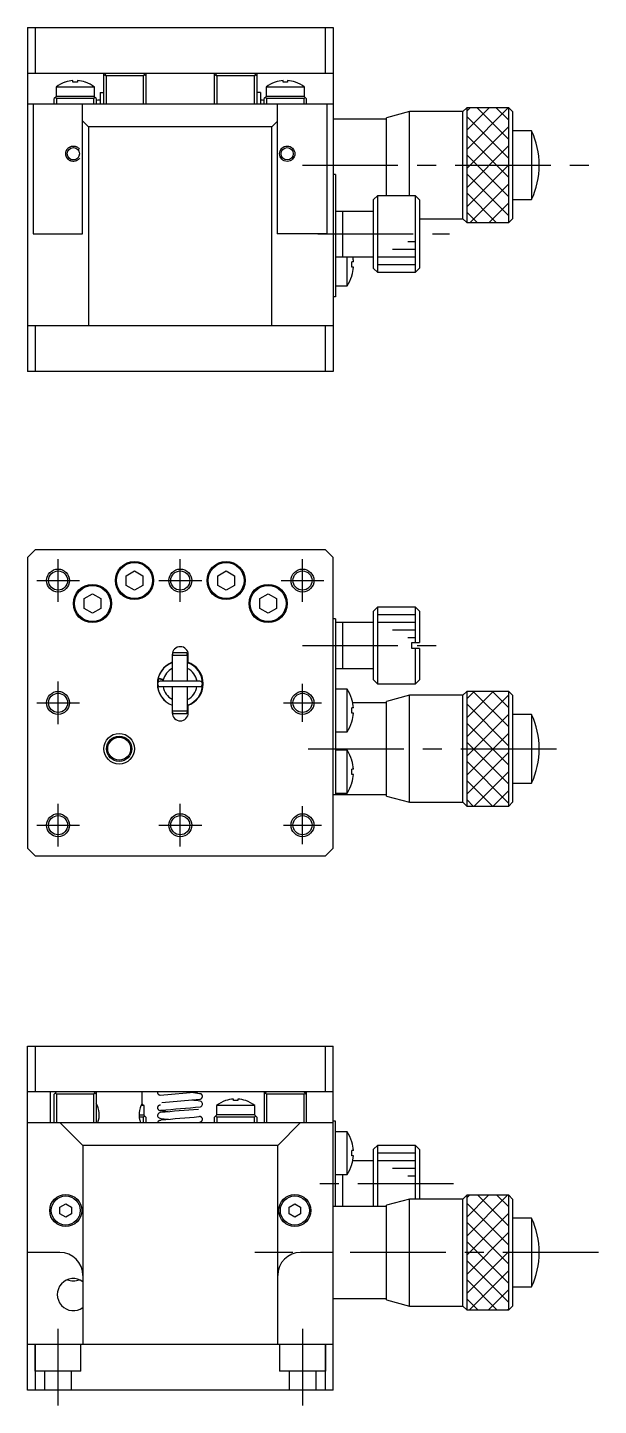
# Model space of a CAD drawing. Extents: x 15 to 384, y 8 to 208.
# Drawn here: x 157.2 to 231.9, y 28 to 208.2 of the extents above; entities that cross this region are included whole.
import ezdxf

# ---------------------------------------------------------------- set-up
doc = ezdxf.new("R2010")
doc.units = 0
doc.header["$LTSCALE"] = 10
doc.linetypes.add('CENTER', pattern=[2, 1.25, -0.25, 0.25, -0.25])
doc.linetypes.add('DASHED', pattern=[3.5, 2, -1.5])
doc.layers.get('0').update_dxf_attribs({"linetype": 'CONTINUOUS'})
doc.layers.add('CENTER', color=1, linetype='CENTER')

msp = doc.modelspace()

# ---------------------------------------------------------------- linework, layer by layer
at = {"color": 7, "linetype": 'CONTINUOUS'}
for p, q in [((157.171059, 208.228887), (157.171059, 163.228887)), ((157.171059, 208.228887), (197.171059, 208.228887)), ((158.171059, 208.228887), (158.171059, 202.228887)), ((196.171059, 202.228887), (196.171059, 208.228887)), ((197.171059, 208.228887), (197.171059, 163.228887)), ((197.171059, 202.228887), (157.171059, 202.228887)), ((167.171059, 198.228887), (167.171059, 202.228887)), ((167.471059, 202.228887), (167.171059, 201.928887)), ((167.471059, 201.928887), (167.321059, 202.078887)), ((172.371059, 201.928887), (167.471059, 201.928887)), ((167.471059, 201.928887), (167.471059, 198.228887)), ((172.671059, 201.928887), (172.371059, 202.228887)), ((172.521059, 202.078887), (172.371059, 201.928887)), ((172.371059, 198.228887), (172.371059, 201.928887)), ((172.671059, 202.228887), (172.671059, 198.228887)), ((181.671059, 198.228887), (181.671059, 202.228887)), ((181.971059, 202.228887), (181.671059, 201.928887)), ((181.971059, 201.928887), (181.821059, 202.078887)), ((186.871059, 201.928887), (181.971059, 201.928887)), ((181.971059, 201.928887), (181.971059, 198.228887)), ((187.171059, 201.928887), (186.871059, 202.228887)), ((187.021059, 202.078887), (186.871059, 201.928887)), ((186.871059, 198.228887), (186.871059, 201.928887)), ((187.171059, 202.228887), (187.171059, 198.228887)), ((165.921059, 200.451386), (160.921059, 200.451386)), ((160.921059, 200.451386), (160.921059, 199.228887)), ((162.104814, 201.09419), (162.071059, 201.09419)), ((163.121059, 201.09419), (163.121059, 201.306324)), ((163.721059, 201.09419), (163.121059, 201.09419)), ((163.721059, 201.306324), (163.721059, 201.09419)), ((164.771059, 201.09419), (164.737304, 201.09419)), ((165.921059, 199.228887), (165.921059, 200.451386)), ((193.421059, 200.451386), (188.421059, 200.451386)), ((188.421059, 200.451386), (188.421059, 199.228887)), ((189.604814, 201.09419), (189.571059, 201.09419)), ((190.621059, 201.09419), (190.621059, 201.306324)), ((191.221059, 201.09419), (190.621059, 201.09419)), ((191.221059, 201.306324), (191.221059, 201.09419)), ((192.271059, 201.09419), (192.237304, 201.09419)), ((193.421059, 199.228887), (193.421059, 200.451386)), ((160.971059, 199.228887), (160.671059, 198.928887)), ((160.671059, 198.228887), (160.671059, 198.928887)), ((160.971059, 198.928887), (160.821059, 199.078887)), ((165.871059, 199.228887), (160.971059, 199.228887)), ((165.871059, 198.928887), (160.971059, 198.928887)), ((160.971059, 198.928887), (160.971059, 198.228887)), ((166.171059, 198.928887), (165.871059, 199.228887)), ((166.021059, 199.078887), (165.871059, 198.928887)), ((165.871059, 198.228887), (165.871059, 198.928887)), ((166.390631, 198.728887), (166.170967, 198.687704)), ((166.171059, 198.928887), (166.171059, 198.228887)), ((166.671059, 198.728887), (166.390729, 198.728887)), ((166.671059, 199.728887), (166.671059, 198.228887)), ((166.671059, 199.728887), (167.171059, 199.728887)), ((187.671059, 199.728887), (187.171059, 199.728887)), ((187.671059, 199.728887), (187.671059, 198.228887)), ((187.951389, 198.728887), (187.671059, 198.728887)), ((188.17113, 198.687713), (187.951291, 198.728887)), ((188.471059, 199.228887), (188.171059, 198.928887)), ((188.171059, 198.228887), (188.171059, 198.928887)), ((188.471059, 198.928887), (188.321059, 199.078887)), ((193.371059, 199.228887), (188.471059, 199.228887)), ((193.371059, 198.928887), (188.471059, 198.928887)), ((188.471059, 198.928887), (188.471059, 198.228887)), ((193.671059, 198.928887), (193.371059, 199.228887)), ((193.521059, 199.078887), (193.371059, 198.928887)), ((193.371059, 198.228887), (193.371059, 198.928887)), ((193.671059, 198.928887), (193.671059, 198.228887)), ((197.171059, 198.228887), (157.171059, 198.228887)), ((157.921059, 198.228887), (157.921059, 181.228887)), ((164.371059, 181.228887), (164.371059, 198.228887)), ((189.871059, 198.228887), (189.871059, 181.228887)), ((196.421059, 181.228887), (196.421059, 198.228887)), ((207.171059, 197.228887), (204.171059, 196.428887)), ((207.171059, 186.228887), (207.171059, 197.228887)), ((214.171059, 197.228887), (207.171059, 197.228887)), ((214.671059, 197.728887), (214.171059, 197.228887)), ((214.171059, 183.228887), (214.171059, 197.228887)), ((214.671059, 197.728887), (214.671059, 182.728887)), ((220.171059, 197.728887), (214.671059, 197.728887)), ((220.171059, 182.728887), (220.171059, 197.728887)), ((220.671059, 197.228887), (220.171059, 197.728887)), ((220.671059, 197.228887), (220.671059, 183.228887)), ((165.171059, 195.228887), (164.371059, 196.028887)), ((165.171059, 195.228887), (165.171059, 169.228887)), ((189.171059, 195.228887), (165.171059, 195.228887)), ((189.871059, 195.928887), (189.171059, 195.228887)), ((189.171059, 169.228887), (189.171059, 195.228887)), ((204.171059, 196.228887), (197.171059, 196.228887)), ((204.171059, 186.228887), (204.171059, 196.428887)), ((223.171059, 194.728887), (220.671059, 194.728887)), ((223.171059, 194.728887), (223.171059, 185.728887)), ((197.471059, 189.028887), (197.171059, 189.028887)), ((197.471059, 189.028887), (197.471059, 173.028887)), ((202.971059, 186.228887), (202.471059, 185.728887)), ((202.471059, 176.728887), (202.471059, 185.728887)), ((202.971059, 186.228887), (202.971059, 176.228887)), ((207.471059, 186.228887), (202.971059, 186.228887)), ((207.471059, 186.212862), (207.471059, 186.228887)), ((207.971059, 186.212862), (207.471059, 186.212862)), ((207.971059, 176.244913), (207.971059, 186.212862)), ((208.471059, 185.711074), (207.971059, 186.212862)), ((208.471059, 185.711074), (208.471059, 176.746701)), ((220.671059, 185.728887), (223.171059, 185.728887)), ((197.471059, 184.228887), (202.471059, 184.228887)), ((198.471059, 178.228887), (198.471059, 184.228887)), ((208.471059, 183.228887), (214.171059, 183.228887)), ((214.171059, 183.228887), (214.671059, 182.728887)), ((214.671059, 182.728887), (220.171059, 182.728887)), ((220.171059, 182.728887), (220.671059, 183.228887)), ((157.921059, 181.228887), (164.371059, 181.228887)), ((196.421059, 181.228887), (189.871059, 181.228887)), ((197.471059, 178.228887), (202.471059, 178.228887)), ((199.013522, 174.428887), (199.013522, 178.228887)), ((199.640755, 176.878887), (199.640755, 177.578887)), ((199.846499, 177.578887), (199.640755, 177.578887)), ((199.846499, 176.878887), (199.640755, 176.878887)), ((202.471059, 176.728887), (202.971059, 176.228887)), ((207.971059, 176.244913), (208.471059, 176.746701)), ((199.640755, 175.728887), (199.640755, 175.770292)), ((202.971059, 176.228887), (207.471059, 176.228887)), ((207.471059, 176.228887), (207.471059, 176.244913)), ((207.471059, 176.244913), (207.971059, 176.244913)), ((197.471059, 173.028887), (197.171059, 173.028887)), ((197.471059, 174.428887), (199.013522, 174.428887)), ((197.171059, 169.228887), (157.171059, 169.228887)), ((158.171059, 169.228887), (158.171059, 163.228887)), ((196.171059, 163.228887), (196.171059, 169.228887)), ((197.171059, 163.228887), (157.171059, 163.228887)), ((158.171059, 139.901396), (157.171059, 138.901396)), ((157.171059, 138.901396), (157.171059, 100.901396)), ((196.171059, 139.901396), (158.171059, 139.901396)), ((197.171059, 138.901396), (196.171059, 139.901396)), ((197.171059, 100.901396), (197.171059, 138.901396)), ((170.071059, 136.536481), (171.171059, 137.171566)), ((171.171059, 137.171566), (172.271059, 136.536481)), ((182.071059, 136.536481), (183.171059, 137.171566)), ((183.171059, 137.171566), (184.271059, 136.536481)), ((170.071059, 135.266311), (170.071059, 136.536481)), ((171.171059, 134.631225), (170.071059, 135.266311)), ((172.271059, 135.266311), (171.171059, 134.631225)), ((172.271059, 136.536481), (172.271059, 135.266311)), ((182.071059, 135.266311), (182.071059, 136.536481)), ((183.171059, 134.631225), (182.071059, 135.266311)), ((184.271059, 135.266311), (183.171059, 134.631225)), ((184.271059, 136.536481), (184.271059, 135.266311)), ((164.571059, 133.536481), (165.671059, 134.171566)), ((164.571059, 132.266311), (164.571059, 133.536481)), ((165.671059, 134.171566), (166.771059, 133.536481)), ((166.771059, 133.536481), (166.771059, 132.266311)), ((187.571059, 133.536481), (188.671059, 134.171566)), ((187.571059, 132.266311), (187.571059, 133.536481)), ((188.671059, 134.171566), (189.771059, 133.536481)), ((189.771059, 133.536481), (189.771059, 132.266311)), ((165.671059, 131.631225), (164.571059, 132.266311)), ((166.771059, 132.266311), (165.671059, 131.631225)), ((188.671059, 131.631225), (187.571059, 132.266311)), ((189.771059, 132.266311), (188.671059, 131.631225)), ((202.971059, 132.401396), (202.471059, 131.901396)), ((202.471059, 122.901396), (202.471059, 131.901396)), ((202.971059, 132.401396), (202.971059, 122.401396)), ((207.971059, 132.401396), (202.971059, 132.401396)), ((207.971059, 127.801396), (207.971059, 132.401396)), ((208.471059, 131.901396), (207.971059, 132.401396)), ((208.471059, 131.901396), (208.471059, 127.801396)), ((197.471059, 130.901396), (197.171059, 130.901396)), ((197.471059, 130.901396), (197.471059, 107.901396)), ((202.471059, 130.401396), (197.471059, 130.401396)), ((198.471059, 124.401396), (198.471059, 130.401396)), ((176.214841, 126.451396), (176.121059, 126.101396)), ((176.121059, 126.201396), (176.121059, 122.728726)), ((178.027277, 126.451396), (176.214841, 126.451396)), ((178.121059, 126.101396), (178.027277, 126.451396)), ((178.221059, 125.211645), (178.221059, 126.201396)), ((207.471059, 127.001396), (207.471059, 127.801396)), ((207.471059, 127.801396), (208.471059, 127.801396)), ((208.471059, 127.001396), (207.471059, 127.001396)), ((207.971059, 122.401396), (207.971059, 127.001396)), ((208.471059, 127.001396), (208.471059, 122.901396)), ((178.121059, 126.101396), (176.121059, 126.101396)), ((178.121059, 122.728726), (178.121059, 126.101396)), ((197.471059, 124.401396), (202.471059, 124.401396)), ((174.264522, 123.063653), (174.184405, 122.413433)), ((174.27801, 123.118803), (174.264432, 123.063675)), ((174.268462, 123.079907), (174.267938, 123.078838)), ((174.267976, 123.079138), (174.282943, 122.622853)), ((174.26955, 123.080552), (174.268462, 123.079907)), ((174.27379, 123.081427), (174.26955, 123.080552)), ((174.270666, 123.088986), (174.641416, 123.019985)), ((174.280639, 123.081635), (174.27379, 123.081427)), ((174.289332, 123.081227), (174.280639, 123.081635)), ((174.30019, 123.08024), (174.289332, 123.081227)), ((174.313139, 123.078681), (174.30019, 123.08024)), ((174.32809, 123.076561), (174.313139, 123.078681)), ((174.344943, 123.073894), (174.32809, 123.076561)), ((174.363582, 123.070697), (174.344943, 123.073894)), ((174.383881, 123.066994), (174.363582, 123.070697)), ((174.405703, 123.062809), (174.383881, 123.066994)), ((174.428899, 123.05817), (174.405703, 123.062809)), ((174.453311, 123.053109), (174.428899, 123.05817)), ((174.478774, 123.047661), (174.453311, 123.053109)), ((174.505114, 123.041861), (174.478774, 123.047661)), ((174.532153, 123.035751), (174.505114, 123.041861)), ((174.559707, 123.029371), (174.532153, 123.035751)), ((179.733621, 122.728726), (174.533621, 122.728726)), ((174.587589, 123.022764), (174.559707, 123.029371)), ((174.615609, 123.015976), (174.587589, 123.022764)), ((174.643578, 123.009052), (174.615609, 123.015976)), ((174.641416, 123.019985), (174.950047, 122.922476)), ((174.671304, 123.00204), (174.643578, 123.009052)), ((174.6986, 122.994988), (174.671304, 123.00204)), ((174.725281, 122.987942), (174.6986, 122.994988)), ((174.751165, 122.980951), (174.725281, 122.987942)), ((174.776076, 122.974063), (174.751165, 122.980951)), ((174.799845, 122.967325), (174.776076, 122.974063)), ((174.82231, 122.960781), (174.799845, 122.967325)), ((174.84332, 122.954477), (174.82231, 122.960781)), ((174.86273, 122.948455), (174.84332, 122.954477)), ((174.880411, 122.942756), (174.86273, 122.948455)), ((174.89624, 122.93742), (174.880411, 122.942756)), ((174.910111, 122.932481), (174.89624, 122.93742)), ((174.92193, 122.927975), (174.910111, 122.932481)), ((174.931616, 122.92393), (174.92193, 122.927975)), ((174.939103, 122.920376), (174.931616, 122.92393)), ((174.950047, 122.922476), (174.939011, 122.920397)), ((174.945778, 122.916284), (174.939103, 122.920376)), ((174.947997, 122.913244), (174.945778, 122.916284)), ((174.9463, 122.85028), (174.94796, 122.912944)), ((174.998747, 122.762419), (174.9463, 122.85028)), ((175.093737, 122.728726), (174.998747, 122.762419)), ((179.232568, 122.740768), (179.173504, 122.728726)), ((179.307289, 122.810354), (179.232568, 122.740768)), ((179.319281, 122.912944), (179.307289, 122.810354)), ((180.005556, 123.051394), (179.999266, 123.079138)), ((202.471059, 122.901396), (202.971059, 122.401396)), ((207.971059, 122.401396), (208.471059, 122.901396)), ((174.533621, 122.028726), (179.733621, 122.028726)), ((176.121059, 122.028726), (176.121059, 118.601396)), ((178.121059, 118.801396), (178.121059, 122.028726)), ((199.013522, 121.701396), (197.471059, 121.701396)), ((199.013522, 116.101396), (199.013522, 121.701396)), ((202.971059, 122.401396), (207.971059, 122.401396)), ((207.171059, 120.901396), (204.171059, 120.101396)), ((207.171059, 106.901396), (207.171059, 120.901396)), ((214.171059, 120.901396), (207.171059, 120.901396)), ((214.671059, 121.401396), (214.171059, 120.901396)), ((214.171059, 106.901396), (214.171059, 120.901396)), ((214.671059, 121.401396), (214.671059, 106.401396)), ((220.171059, 121.401396), (214.671059, 121.401396)), ((220.671059, 120.901396), (220.171059, 121.401396)), ((220.171059, 106.401396), (220.171059, 121.401396)), ((220.671059, 120.901396), (220.671059, 106.901396)), ((178.221059, 118.601396), (178.221059, 119.591147)), ((199.640755, 120.359991), (199.640755, 120.401396)), ((199.640755, 118.551396), (199.640755, 119.251396)), ((199.846499, 119.251396), (199.640755, 119.251396)), ((204.171059, 119.901396), (199.75752, 119.901396)), ((204.171059, 107.701396), (204.171059, 120.101396)), ((178.121059, 118.801396), (176.121059, 118.801396)), ((176.121059, 118.801396), (176.214841, 118.451396)), ((178.027277, 118.451396), (176.214841, 118.451396)), ((178.027277, 118.451396), (178.121059, 118.801396)), ((199.846499, 118.551396), (199.640755, 118.551396)), ((199.640755, 117.401396), (199.640755, 117.442801)), ((223.171059, 118.401396), (220.671059, 118.401396)), ((223.171059, 118.401396), (223.171059, 109.401396)), ((197.471059, 116.101396), (199.013522, 116.101396)), ((199.013522, 113.701396), (197.471059, 113.701396)), ((199.013522, 108.101396), (199.013522, 113.701396)), ((199.640755, 112.359991), (199.640755, 112.401396)), ((199.640755, 110.551396), (199.640755, 111.251396)), ((199.846499, 111.251396), (199.640755, 111.251396)), ((199.846499, 110.551396), (199.640755, 110.551396)), ((199.640755, 109.401396), (199.640755, 109.442801)), ((220.671059, 109.401396), (223.171059, 109.401396)), ((197.171059, 107.901396), (204.171059, 107.901396)), ((197.471059, 108.101396), (199.013522, 108.101396)), ((204.171059, 107.701396), (207.171059, 106.901396)), ((207.171059, 106.901396), (214.171059, 106.901396)), ((214.171059, 106.901396), (214.671059, 106.401396)), ((214.671059, 106.401396), (220.171059, 106.401396)), ((220.171059, 106.401396), (220.671059, 106.901396)), ((157.171059, 100.901396), (158.171059, 99.901396)), ((158.171059, 99.901396), (196.171059, 99.901396)), ((196.171059, 99.901396), (197.171059, 100.901396)), ((157.171059, 30.010735), (157.171059, 75.010735)), ((157.171059, 75.010735), (197.171059, 75.010735)), ((158.171059, 75.010735), (158.171059, 69.010735)), ((196.171059, 69.010735), (196.171059, 75.010735)), ((197.171059, 30.010735), (197.171059, 75.010735)), ((197.171059, 69.010735), (157.171059, 69.010735)), ((160.171059, 65.010735), (160.171059, 69.010735)), ((160.971059, 69.010735), (160.671059, 68.710735)), ((160.671059, 65.010735), (160.671059, 68.710735)), ((160.971059, 68.710735), (160.821059, 68.860735)), ((165.871059, 68.710735), (160.971059, 68.710735)), ((160.971059, 68.710735), (160.971059, 65.010735)), ((166.171059, 68.710735), (165.871059, 69.010735)), ((166.021059, 68.860735), (165.871059, 68.710735)), ((165.871059, 65.010735), (165.871059, 68.710735)), ((166.171059, 69.010735), (166.171059, 65.010735)), ((172.171059, 67.51042), (172.171059, 69.010735)), ((174.184727, 68.952378), (174.184633, 68.94512)), ((174.184633, 68.94512), (174.184745, 68.9377)), ((174.185017, 68.95947), (174.184727, 68.952378)), ((174.184745, 68.9377), (174.185075, 68.93012)), ((174.18549, 68.966395), (174.185017, 68.95947)), ((174.185075, 68.93012), (174.185636, 68.922384)), ((174.186133, 68.973151), (174.18549, 68.966395)), ((174.185636, 68.922384), (174.186595, 68.913165)), ((174.186735, 68.978238), (174.186133, 68.973151)), ((174.186595, 68.913165), (174.187902, 68.903745)), ((174.187423, 68.983224), (174.186735, 68.978238)), ((174.188188, 68.988108), (174.187423, 68.983224)), ((174.187902, 68.903745), (174.189573, 68.894132)), ((174.189026, 68.992891), (174.188188, 68.988108)), ((174.189947, 68.997657), (174.189026, 68.992891)), ((174.189573, 68.894132), (174.191627, 68.884335)), ((174.19093, 69.002317), (174.189947, 68.997657)), ((174.191969, 69.006873), (174.19093, 69.002317)), ((174.191627, 68.884335), (174.194082, 68.874363)), ((174.192913, 69.010741), (174.191969, 69.006873)), ((174.194082, 68.874363), (174.196955, 68.864228)), ((174.196955, 68.864228), (174.200978, 68.851869)), ((174.200978, 68.851869), (174.205655, 68.839317)), ((174.205655, 68.839317), (174.211015, 68.826598)), ((174.211015, 68.826598), (174.217083, 68.813744)), ((174.217083, 68.813744), (174.223884, 68.800785)), ((174.223884, 68.800785), (174.232401, 68.786195)), ((174.232401, 68.786195), (174.241896, 68.771577)), ((174.241896, 68.771577), (174.252398, 68.756994)), ((174.252398, 68.756994), (174.263928, 68.742514)), ((174.263928, 68.742514), (174.276508, 68.728214)), ((174.276508, 68.728214), (174.2899, 68.714424)), ((174.2899, 68.714424), (174.30433, 68.70097)), ((174.30433, 68.70097), (174.319803, 68.687946)), ((174.319803, 68.687946), (174.336322, 68.675451)), ((174.336322, 68.675451), (174.352243, 68.664642)), ((174.352243, 68.664642), (174.369017, 68.654445)), ((174.369017, 68.654445), (174.386634, 68.644953)), ((174.386634, 68.644953), (174.405077, 68.636266)), ((174.405077, 68.636266), (174.424328, 68.628487)), ((174.424328, 68.628487), (174.440969, 68.62278)), ((174.440969, 68.62278), (174.458137, 68.61785)), ((174.458137, 68.61785), (174.475812, 68.613769)), ((174.475812, 68.613769), (174.493971, 68.610612)), ((174.493971, 68.610612), (174.512591, 68.608457)), ((174.512591, 68.608457), (174.531644, 68.607388)), ((174.531644, 68.607388), (179.465782, 69.010764)), ((179.706727, 68.785617), (178.651064, 68.934405)), ((179.716543, 68.770498), (179.689167, 68.766172)), ((179.742225, 68.772923), (179.716543, 68.770498)), ((179.766344, 68.773571), (179.742225, 68.772923)), ((179.78903, 68.772561), (179.766344, 68.773571)), ((179.810407, 68.770005), (179.78903, 68.772561)), ((179.82532, 68.767212), (179.810407, 68.770005)), ((179.839638, 68.763687), (179.82532, 68.767212)), ((179.853405, 68.759469), (179.839638, 68.763687)), ((179.861896, 68.756442), (179.853405, 68.759469)), ((179.87019, 68.75316), (179.861896, 68.756442)), ((179.878295, 68.749631), (179.87019, 68.75316)), ((179.886222, 68.745865), (179.878295, 68.749631)), ((179.893977, 68.741871), (179.886222, 68.745865)), ((179.90157, 68.737657), (179.893977, 68.741871)), ((179.907425, 68.734197), (179.90157, 68.737657)), ((179.913188, 68.730612), (179.907425, 68.734197)), ((179.91886, 68.726903), (179.913188, 68.730612)), ((179.923133, 68.723991), (179.91886, 68.726903)), ((179.927355, 68.721012), (179.923133, 68.723991)), ((179.931529, 68.717967), (179.927355, 68.721012)), ((179.935656, 68.714857), (179.931529, 68.717967)), ((179.939735, 68.711685), (179.935656, 68.714857)), ((179.94274, 68.709285), (179.939735, 68.711685)), ((179.945719, 68.706852), (179.94274, 68.709285)), ((179.948674, 68.704387), (179.945719, 68.706852)), ((179.951604, 68.70189), (179.948674, 68.704387)), ((179.954509, 68.699361), (179.951604, 68.70189)), ((179.957389, 68.696802), (179.954509, 68.699361)), ((179.960245, 68.694213), (179.957389, 68.696802)), ((179.963077, 68.691594), (179.960245, 68.694213)), ((179.965885, 68.688947), (179.963077, 68.691594)), ((179.968668, 68.686271), (179.965885, 68.688947)), ((179.971427, 68.683567), (179.968668, 68.686271)), ((179.974162, 68.680837), (179.971427, 68.683567)), ((179.976873, 68.67808), (179.974162, 68.680837)), ((179.979559, 68.675297), (179.976873, 68.67808)), ((179.982221, 68.672488), (179.979559, 68.675297)), ((179.984858, 68.669655), (179.982221, 68.672488)), ((179.98747, 68.666797), (179.984858, 68.669655)), ((179.990057, 68.663915), (179.98747, 68.666797)), ((179.992618, 68.66101), (179.990057, 68.663915)), ((179.995154, 68.658083), (179.992618, 68.66101)), ((179.997664, 68.655133), (179.995154, 68.658083)), ((180.000147, 68.652161), (179.997664, 68.655133)), ((180.002603, 68.649168), (180.000147, 68.652161)), ((180.005033, 68.646154), (180.002603, 68.649168)), ((180.012152, 68.636992), (180.005033, 68.646154)), ((180.019038, 68.62761), (180.012152, 68.636992)), ((180.025747, 68.617888), (180.019038, 68.62761)), ((180.032256, 68.607819), (180.025747, 68.617888)), ((180.040573, 68.593852), (180.032256, 68.607819)), ((180.048409, 68.579267), (180.040573, 68.593852)), ((180.055685, 68.564067), (180.048409, 68.579267)), ((180.062318, 68.548261), (180.055685, 68.564067)), ((180.068216, 68.531857), (180.062318, 68.548261)), ((180.073282, 68.514871), (180.068216, 68.531857)), ((180.076474, 68.50176), (180.073282, 68.514871)), ((180.079094, 68.48834), (180.076474, 68.50176)), ((180.081094, 68.474624), (180.079094, 68.48834)), ((188.171059, 69.010735), (188.171059, 65.010735)), ((188.471059, 69.010735), (188.171059, 68.710735)), ((188.471059, 68.710735), (188.321059, 68.860735)), ((193.371059, 68.710735), (188.471059, 68.710735)), ((188.471059, 68.710735), (188.471059, 65.010735)), ((193.671059, 68.710735), (193.371059, 69.010735)), ((193.521059, 68.860735), (193.371059, 68.710735)), ((193.371059, 65.010735), (193.371059, 68.710735)), ((193.671059, 69.010735), (193.671059, 65.010735)), ((172.421059, 67.233234), (172.043111, 67.233234)), ((172.421059, 66.010735), (172.421059, 67.233234)), ((174.184453, 66.952943), (174.184267, 66.94258)), ((174.184267, 66.94258), (174.184482, 66.931881)), ((174.185011, 66.962964), (174.184453, 66.952943)), ((174.184482, 66.931881), (174.185127, 66.920854)), ((174.185906, 66.972638), (174.185011, 66.962964)), ((174.185127, 66.920854), (174.186234, 66.909511)), ((174.187102, 66.981961), (174.185906, 66.972638)), ((174.186234, 66.909511), (174.18783, 66.897862)), ((174.188557, 66.990931), (174.187102, 66.981961)), ((174.18783, 66.897862), (174.189945, 66.885922)), ((174.190234, 66.999548), (174.188557, 66.990931)), ((174.189945, 66.885922), (174.192607, 66.873707)), ((174.192098, 67.007813), (174.190234, 66.999548)), ((174.194117, 67.015724), (174.192098, 67.007813)), ((174.192607, 66.873707), (174.195843, 66.861236)), ((174.197211, 67.026418), (174.194117, 67.015724)), ((174.195843, 66.861236), (174.199679, 66.848531)), ((174.200478, 67.036403), (174.197211, 67.026418)), ((174.199679, 66.848531), (174.204141, 66.835614)), ((174.203897, 67.045824), (174.200478, 67.036403)), ((174.207786, 67.055584), (174.203897, 67.045824)), ((174.204141, 66.835614), (174.209253, 66.822514)), ((174.212251, 67.065825), (174.207786, 67.055584)), ((174.209253, 66.822514), (174.215036, 66.809259)), ((174.217341, 67.07652), (174.212251, 67.065825)), ((174.215036, 66.809259), (174.221513, 66.795883)), ((174.223109, 67.087635), (174.217341, 67.07652)), ((174.221513, 66.795883), (174.228702, 66.782423)), ((174.228043, 67.096459), (174.223109, 67.087635)), ((174.233431, 67.105492), (174.228043, 67.096459)), ((174.228702, 66.782423), (174.236621, 66.768917)), ((174.239297, 67.114715), (174.233431, 67.105492)), ((174.236621, 66.768917), (174.245286, 66.75541)), ((174.245661, 67.124103), (174.239297, 67.114715)), ((174.245286, 66.75541), (174.254709, 66.74195)), ((174.252675, 67.133807), (174.245661, 67.124103)), ((174.26025, 67.143627), (174.252675, 67.133807)), ((174.254709, 66.74195), (174.264902, 66.728589)), ((174.268405, 67.153533), (174.26025, 67.143627)), ((174.264902, 66.728589), (174.275874, 66.715382)), ((174.27716, 67.163488), (174.268405, 67.153533)), ((174.275874, 66.715382), (174.287629, 66.70239)), ((174.28653, 67.173455), (174.27716, 67.163488)), ((174.296348, 67.183216), (174.28653, 67.173455)), ((174.287629, 66.70239), (174.30017, 66.68968)), ((174.306788, 67.192905), (174.296348, 67.183216)), ((174.30017, 66.68968), (174.313498, 66.67732)), ((174.31786, 67.202477), (174.306788, 67.192905)), ((174.329571, 67.211881), (174.31786, 67.202477)), ((174.342157, 67.221228), (174.329571, 67.211881)), ((174.355414, 67.230285), (174.342157, 67.221228)), ((174.369341, 67.238985), (174.355414, 67.230285)), ((174.383932, 67.247257), (174.369341, 67.238985)), ((174.39918, 67.255027), (174.383932, 67.247257)), ((174.413337, 67.261473), (174.39918, 67.255027)), ((174.427995, 67.267391), (174.413337, 67.261473)), ((174.443137, 67.272715), (174.427995, 67.267391)), ((174.458745, 67.277378), (174.443137, 67.272715)), ((174.474796, 67.281305), (174.458745, 67.277378)), ((174.486518, 67.283616), (174.474796, 67.281305)), ((174.498443, 67.285483), (174.486518, 67.283616)), ((174.510559, 67.286875), (174.498443, 67.285483)), ((174.522852, 67.287759), (174.510559, 67.286875)), ((174.53531, 67.288103), (174.522852, 67.287759)), ((174.547916, 67.287871), (174.53531, 67.288103)), ((174.560655, 67.287029), (174.547916, 67.287871)), ((174.740572, 67.655246), (179.746882, 68.069517)), ((179.746882, 68.069517), (179.763536, 68.07177)), ((179.763536, 68.07177), (179.779784, 68.074892)), ((179.779784, 68.074892), (179.795608, 68.078807)), ((179.895345, 67.743516), (179.784172, 67.792206)), ((179.795608, 68.078807), (179.810993, 68.083442)), ((179.80234, 67.078109), (179.898504, 67.12588)), ((179.810993, 68.083442), (179.825923, 68.088731)), ((179.825923, 68.088731), (179.840388, 68.094608)), ((179.840388, 68.094608), (179.857118, 68.102352)), ((179.857118, 68.102352), (179.873153, 68.110757)), ((179.873153, 68.110757), (179.888483, 68.119728)), ((179.888483, 68.119728), (179.903103, 68.129181)), ((179.977132, 67.677874), (179.895345, 67.743516)), ((179.898504, 67.12588), (179.982269, 67.198757)), ((179.903103, 68.129181), (179.917013, 68.139034)), ((179.917013, 68.139034), (179.93175, 68.150452)), ((179.93175, 68.150452), (179.945605, 68.162182)), ((179.945605, 68.162182), (179.958588, 68.174133)), ((179.958588, 68.174133), (179.970715, 68.186224)), ((179.970715, 68.186224), (179.982006, 68.198381)), ((180.04338, 67.588972), (179.977132, 67.677874)), ((179.982006, 68.198381), (179.995561, 68.214288)), ((179.982269, 67.198757), (180.043629, 67.287754)), ((179.995561, 68.214288), (180.007775, 68.230055)), ((180.007775, 68.230055), (180.01871, 68.245563)), ((180.01871, 68.245563), (180.028199, 68.260321)), ((180.028199, 68.260321), (180.036607, 68.274651)), ((180.036607, 68.274651), (180.044007, 68.288483)), ((180.07847, 67.49212), (180.04338, 67.588972)), ((180.043629, 67.287754), (180.078775, 67.391163)), ((180.044007, 68.288483), (180.050472, 68.301754)), ((180.050472, 68.301754), (180.056075, 68.314413)), ((180.056075, 68.314413), (180.06089, 68.326416)), ((180.06089, 68.326416), (180.064992, 68.337726)), ((180.064992, 68.337726), (180.069673, 68.35234)), ((180.069673, 68.35234), (180.073289, 68.365475)), ((180.073289, 68.365475), (180.076168, 68.377779)), ((180.076168, 68.377779), (180.078538, 68.389991)), ((180.078775, 67.391163), (180.07847, 67.49212)), ((180.078538, 68.389991), (180.080406, 68.4021)), ((180.080406, 68.4021), (180.082042, 68.417067)), ((180.082422, 68.460622), (180.081094, 68.474624)), ((180.082042, 68.417067), (180.082914, 68.431824)), ((180.083036, 68.446349), (180.082422, 68.460622)), ((180.082914, 68.431824), (180.083036, 68.446349)), ((186.921059, 67.233234), (181.921059, 67.233234)), ((181.921059, 67.233234), (181.921059, 66.010735)), ((183.104814, 67.876038), (183.071059, 67.876038)), ((184.121059, 67.876038), (184.121059, 68.088172)), ((184.721059, 67.876038), (184.121059, 67.876038)), ((184.721059, 68.088172), (184.721059, 67.876038)), ((185.771059, 67.876038), (185.737304, 67.876038)), ((186.921059, 66.010735), (186.921059, 67.233234)), ((157.171059, 65.010735), (197.171059, 65.010735)), ((164.421059, 62.010735), (161.421059, 65.010735)), ((171.769339, 66.010735), (172.371059, 66.010735)), ((172.371059, 65.710735), (171.78653, 65.710735)), ((172.671059, 65.710735), (172.371059, 66.010735)), ((172.521059, 65.860735), (172.371059, 65.710735)), ((172.371059, 65.010735), (172.371059, 65.710735)), ((172.671059, 65.710735), (172.671059, 65.010735)), ((174.209291, 66.059244), (174.184305, 65.95357)), ((174.184305, 65.95357), (174.198434, 65.849157)), ((174.193992, 65.015682), (174.192724, 65.010825)), ((174.19671, 65.025146), (174.193992, 65.015682)), ((174.199561, 65.034037), (174.19671, 65.025146)), ((174.198434, 65.849157), (174.241077, 65.757026)), ((174.202497, 65.042368), (174.199561, 65.034037)), ((174.205684, 65.050693), (174.202497, 65.042368)), ((174.206835, 65.053544), (174.205684, 65.050693)), ((174.208031, 65.056432), (174.206835, 65.053544)), ((174.209274, 65.059356), (174.208031, 65.056432)), ((174.210565, 65.062315), (174.209274, 65.059356)), ((174.265573, 66.150445), (174.209291, 66.059244)), ((174.211906, 65.065309), (174.210565, 65.062315)), ((174.213297, 65.068338), (174.211906, 65.065309)), ((174.215035, 65.072016), (174.213297, 65.068338)), ((174.216851, 65.075742), (174.215035, 65.072016)), ((174.218745, 65.079512), (174.216851, 65.075742)), ((174.22072, 65.083327), (174.218745, 65.079512)), ((174.22278, 65.087184), (174.22072, 65.083327)), ((174.225145, 65.091474), (174.22278, 65.087184)), ((174.227616, 65.095811), (174.225145, 65.091474)), ((174.230199, 65.100192), (174.227616, 65.095811)), ((174.232894, 65.104616), (174.230199, 65.100192)), ((174.236495, 65.110303), (174.232894, 65.104616)), ((174.24029, 65.116047), (174.236495, 65.110303)), ((174.244288, 65.121844), (174.24029, 65.116047)), ((174.241077, 65.757026), (174.309025, 65.673887)), ((174.248494, 65.127687), (174.244288, 65.121844)), ((174.253782, 65.134691), (174.248494, 65.127687)), ((174.259385, 65.141738), (174.253782, 65.134691)), ((174.265315, 65.148813), (174.259385, 65.141738)), ((174.271581, 65.155903), (174.265315, 65.148813)), ((174.345811, 66.225554), (174.265573, 66.150445)), ((174.278194, 65.162992), (174.271581, 65.155903)), ((174.285163, 65.170064), (174.278194, 65.162992)), ((174.294924, 65.179344), (174.285163, 65.170064)), ((174.305342, 65.188521), (174.294924, 65.179344)), ((174.316435, 65.197549), (174.305342, 65.188521)), ((174.309025, 65.673887), (174.393374, 65.610791)), ((174.313498, 66.67732), (174.327609, 66.665388)), ((174.32822, 65.206379), (174.316435, 65.197549)), ((174.327609, 66.665388), (174.339961, 66.655829)), ((174.340945, 65.215109), (174.32822, 65.206379)), ((174.339961, 66.655829), (174.352845, 66.646672)), ((174.354414, 65.223516), (174.340945, 65.215109)), ((174.433282, 66.275404), (174.345811, 66.225554)), ((174.352845, 66.646672), (174.366254, 66.637971)), ((174.368635, 65.231534), (174.354414, 65.223516)), ((174.366254, 66.637971), (174.380178, 66.629782)), ((174.383616, 65.239093), (174.368635, 65.231534)), ((174.380178, 66.629782), (174.394605, 66.622161)), ((174.399356, 65.246115), (174.383616, 65.239093)), ((174.393374, 65.610791), (174.503504, 65.565644)), ((174.394605, 66.622161), (174.409522, 66.615173)), ((174.415553, 65.252413), (174.399356, 65.246115)), ((174.409522, 66.615173), (174.422684, 66.609734)), ((174.432475, 65.258033), (174.415553, 65.252413)), ((174.422684, 66.609734), (174.436182, 66.60485)), ((174.450109, 65.262887), (174.432475, 65.258033)), ((174.545509, 66.313246), (174.433282, 66.275404)), ((174.436182, 66.60485), (174.450004, 66.600564)), ((174.450004, 66.600564), (174.464135, 66.596925)), ((174.468441, 65.266883), (174.450109, 65.262887)), ((174.464135, 66.596925), (174.478559, 66.593979)), ((174.484525, 65.269525), (174.468441, 65.266883)), ((174.478559, 66.593979), (174.49326, 66.591778)), ((174.50108, 65.271414), (174.484525, 65.269525)), ((174.49326, 66.591778), (174.508219, 66.590374)), ((174.518086, 65.27248), (174.50108, 65.271414)), ((174.507433, 66.587122), (175.598012, 66.434822)), ((174.508219, 66.590374), (174.62662, 66.633192)), ((174.53552, 65.272653), (174.518086, 65.27248)), ((174.553355, 65.271857), (174.53552, 65.272653)), ((174.571563, 65.270016), (174.553355, 65.271857)), ((174.637416, 65.323803), (174.560355, 65.285647)), ((179.706862, 65.785652), (179.608579, 65.740652)), ((179.696841, 65.807884), (179.679899, 65.807886)), ((179.713546, 65.807023), (179.696841, 65.807884)), ((179.729986, 65.80536), (179.713546, 65.807023)), ((179.726161, 65.111231), (179.762962, 65.109761)), ((179.746137, 65.802954), (179.729986, 65.80536)), ((179.761978, 65.799858), (179.746137, 65.802954)), ((179.777487, 65.796124), (179.761978, 65.799858)), ((179.762962, 65.109761), (179.795717, 65.110774)), ((179.80009, 65.789435), (179.777487, 65.796124)), ((179.795717, 65.110774), (179.824751, 65.113884)), ((179.821855, 65.781581), (179.80009, 65.789435)), ((179.842735, 65.772711), (179.821855, 65.781581)), ((179.824751, 65.113884), (179.850411, 65.118741)), ((179.862697, 65.762962), (179.842735, 65.772711)), ((179.850411, 65.118741), (179.87406, 65.125363)), ((179.881711, 65.752462), (179.862697, 65.762962)), ((179.87406, 65.125363), (179.89479, 65.133242)), ((179.899759, 65.741332), (179.881711, 65.752462)), ((179.89479, 65.133242), (179.912985, 65.142095)), ((179.916828, 65.729681), (179.899759, 65.741332)), ((179.912985, 65.142095), (179.92341, 65.148121)), ((179.932912, 65.717612), (179.916828, 65.729681)), ((179.92341, 65.148121), (179.933041, 65.154382)), ((179.948012, 65.705219), (179.932912, 65.717612)), ((179.933041, 65.154382), (179.941961, 65.160826)), ((179.941961, 65.160826), (179.945942, 65.163914)), ((179.945942, 65.163914), (179.949789, 65.167027)), ((179.962134, 65.692589), (179.948012, 65.705219)), ((179.949789, 65.167027), (179.953509, 65.17016)), ((179.953509, 65.17016), (179.957109, 65.17331)), ((179.957109, 65.17331), (179.960596, 65.176471)), ((179.960596, 65.176471), (179.96276, 65.178488)), ((179.975289, 65.679802), (179.962134, 65.692589)), ((179.96276, 65.178488), (179.964881, 65.180507)), ((179.964881, 65.180507), (179.966961, 65.182527)), ((179.966961, 65.182527), (179.969003, 65.184548)), ((179.969003, 65.184548), (179.971007, 65.186568)), ((179.971007, 65.186568), (179.972299, 65.18789)), ((179.972299, 65.18789), (179.973576, 65.189211)), ((179.973576, 65.189211), (179.974838, 65.190531)), ((179.974838, 65.190531), (179.976085, 65.19185)), ((179.987493, 65.666932), (179.975289, 65.679802)), ((179.976085, 65.19185), (179.977318, 65.193167)), ((179.977318, 65.193167), (179.978536, 65.194483)), ((179.978536, 65.194483), (179.979458, 65.195486)), ((179.979458, 65.195486), (179.980371, 65.196488)), ((179.980371, 65.196488), (179.981277, 65.197489)), ((179.981277, 65.197489), (179.982175, 65.198488)), ((179.982175, 65.198488), (179.983065, 65.199486)), ((179.983065, 65.199486), (179.983932, 65.200465)), ((179.983932, 65.200465), (179.984792, 65.201442)), ((179.984792, 65.201442), (179.985644, 65.202417)), ((179.985644, 65.202417), (179.98649, 65.20339)), ((179.98649, 65.20339), (179.987253, 65.204273)), ((179.987253, 65.204273), (179.98801, 65.205155)), ((180.000305, 65.652206), (179.987493, 65.666932)), ((179.98801, 65.205155), (179.988762, 65.206035)), ((179.988762, 65.206035), (179.989508, 65.206913)), ((179.989508, 65.206913), (179.990249, 65.207789)), ((179.990249, 65.207789), (179.990984, 65.208664)), ((179.990984, 65.208664), (179.991713, 65.209537)), ((179.991713, 65.209537), (179.992438, 65.210407)), ((179.992438, 65.210407), (179.993157, 65.211276)), ((179.993157, 65.211276), (179.99387, 65.212143)), ((179.99387, 65.212143), (179.995136, 65.213691)), ((179.995136, 65.213691), (179.996385, 65.215231)), ((179.996385, 65.215231), (179.997617, 65.216765)), ((179.997617, 65.216765), (179.998832, 65.218291)), ((179.998832, 65.218291), (180.000054, 65.219839)), ((180.000054, 65.219839), (180.001321, 65.221458)), ((180.011939, 65.637549), (180.000305, 65.652206)), ((180.001321, 65.221458), (180.00263, 65.223148)), ((180.00263, 65.223148), (180.010552, 65.233763)), ((180.010552, 65.233763), (180.018534, 65.245189)), ((180.02244, 65.623043), (180.011939, 65.637549)), ((180.018534, 65.245189), (180.027183, 65.258542)), ((180.031856, 65.60876), (180.02244, 65.623043)), ((180.027183, 65.258542), (180.033054, 65.268285)), ((180.040238, 65.594764), (180.031856, 65.60876)), ((180.033054, 65.268285), (180.039044, 65.278898)), ((180.039044, 65.278898), (180.045076, 65.290399)), ((180.047644, 65.581113), (180.040238, 65.594764)), ((180.045076, 65.290399), (180.051061, 65.302806)), ((180.054131, 65.567857), (180.047644, 65.581113)), ((180.051061, 65.302806), (180.056902, 65.316132)), ((180.059763, 65.55504), (180.054131, 65.567857)), ((180.056902, 65.316132), (180.062491, 65.330385)), ((180.0646, 65.5427), (180.059763, 65.55504)), ((180.062491, 65.330385), (180.067709, 65.345568)), ((180.068707, 65.530872), (180.0646, 65.5427)), ((180.067709, 65.345568), (180.071868, 65.359612)), ((180.072148, 65.519582), (180.068707, 65.530872)), ((180.071868, 65.359612), (180.075545, 65.374359)), ((180.074987, 65.508856), (180.072148, 65.519582)), ((180.077286, 65.498713), (180.074987, 65.508856)), ((180.075545, 65.374359), (180.078637, 65.389796)), ((180.079108, 65.489172), (180.077286, 65.498713)), ((180.078637, 65.389796), (180.08103, 65.405904)), ((180.080544, 65.480016), (180.079108, 65.489172)), ((180.081602, 65.471522), (180.080544, 65.480016)), ((180.08103, 65.405904), (180.082288, 65.418355)), ((180.082342, 65.463697), (180.081602, 65.471522)), ((180.082288, 65.418355), (180.083033, 65.431155)), ((180.08282, 65.456552), (180.082342, 65.463697)), ((180.083092, 65.450091), (180.08282, 65.456552)), ((180.083033, 65.431155), (180.083208, 65.44432)), ((180.083208, 65.44432), (180.083092, 65.450091)), ((181.971059, 66.010735), (181.671059, 65.710735)), ((181.671059, 65.010735), (181.671059, 65.710735)), ((181.971059, 65.710735), (181.821059, 65.860735)), ((186.871059, 66.010735), (181.971059, 66.010735)), ((186.871059, 65.710735), (181.971059, 65.710735)), ((181.971059, 65.710735), (181.971059, 65.010735)), ((187.171059, 65.710735), (186.871059, 66.010735)), ((187.021059, 65.860735), (186.871059, 65.710735)), ((186.871059, 65.010735), (186.871059, 65.710735)), ((187.171059, 65.710735), (187.171059, 65.010735)), ((192.921059, 65.010735), (189.921059, 62.010735)), ((197.471059, 65.210735), (197.171059, 65.210735)), ((197.471059, 54.010735), (197.471059, 65.210735)), ((199.013522, 63.810735), (197.471059, 63.810735)), ((199.013522, 58.210735), (199.013522, 63.810735)), ((189.921059, 62.010735), (164.421059, 62.010735)), ((164.421059, 62.010735), (164.421059, 36.010735)), ((189.921059, 36.010735), (189.921059, 62.010735)), ((199.640755, 62.469331), (199.640755, 62.510735)), ((199.640755, 60.660735), (199.640755, 61.360735)), ((199.846499, 61.360735), (199.640755, 61.360735)), ((202.971059, 62.010735), (202.471059, 61.510735)), ((202.471059, 54.010735), (202.471059, 61.510735)), ((202.971059, 62.010735), (202.971059, 54.010735)), ((207.471059, 62.010735), (202.971059, 62.010735)), ((207.471059, 61.99471), (207.471059, 62.010735)), ((207.971059, 61.99471), (207.471059, 61.99471)), ((208.471059, 61.492922), (207.971059, 61.99471)), ((207.971059, 55.010735), (207.971059, 61.99471)), ((208.471059, 61.492922), (208.471059, 55.010735)), ((199.846499, 60.660735), (199.640755, 60.660735)), ((199.640755, 59.510735), (199.640755, 59.55214)), ((202.471059, 60.010735), (199.75752, 60.010735)), ((197.471059, 58.210735), (199.013522, 58.210735)), ((198.471059, 54.010735), (198.471059, 58.210735)), ((161.421059, 53.943748), (162.171059, 54.376761)), ((162.171059, 54.376761), (162.921059, 53.943748)), ((191.421059, 53.943748), (192.171059, 54.376761)), ((192.171059, 54.376761), (192.921059, 53.943748)), ((207.171059, 55.010735), (204.171059, 54.210735)), ((204.171059, 41.810735), (204.171059, 54.210735)), ((207.171059, 41.010735), (207.171059, 55.010735)), ((214.171059, 55.010735), (207.171059, 55.010735)), ((214.671059, 55.510735), (214.171059, 55.010735)), ((214.171059, 41.010735), (214.171059, 55.010735)), ((214.671059, 55.510735), (214.671059, 40.510735)), ((220.171059, 55.510735), (214.671059, 55.510735)), ((220.171059, 40.510735), (220.171059, 55.510735)), ((220.671059, 55.010735), (220.171059, 55.510735)), ((220.671059, 55.010735), (220.671059, 41.010735)), ((161.421059, 53.077723), (161.421059, 53.943748)), ((162.171059, 52.64471), (161.421059, 53.077723)), ((162.921059, 53.077723), (162.171059, 52.64471)), ((162.921059, 53.943748), (162.921059, 53.077723)), ((191.421059, 53.077723), (191.421059, 53.943748)), ((192.171059, 52.64471), (191.421059, 53.077723)), ((192.921059, 53.077723), (192.171059, 52.64471)), ((192.921059, 53.943748), (192.921059, 53.077723)), ((204.171059, 54.010735), (197.171059, 54.010735)), ((223.171059, 52.510735), (220.671059, 52.510735)), ((223.171059, 52.510735), (223.171059, 43.510735)), ((161.421059, 48.010735), (157.171059, 48.010735)), ((197.171059, 48.010735), (192.921059, 48.010735)), ((220.671059, 43.510735), (223.171059, 43.510735)), ((197.171059, 42.010735), (204.171059, 42.010735)), ((204.171059, 41.810735), (207.171059, 41.010735)), ((207.171059, 41.010735), (214.171059, 41.010735)), ((214.171059, 41.010735), (214.671059, 40.510735)), ((214.671059, 40.510735), (220.171059, 40.510735)), ((220.171059, 40.510735), (220.671059, 41.010735)), ((157.171059, 36.010735), (197.171059, 36.010735)), ((158.171059, 36.010735), (158.171059, 30.010735)), ((196.171059, 30.010735), (196.171059, 36.010735)), ((197.171059, 30.010735), (157.171059, 30.010735))]:
    msp.add_line(p, q, dxfattribs=at)
at = {"color": 3, "linetype": 'CONTINUOUS'}
for p, q in [((214.671059, 197.287635), (215.112311, 197.728887)), ((214.671059, 194.787635), (217.612311, 197.728887)), ((214.671059, 192.287635), (220.112311, 197.728887)), ((214.671059, 196.603399), (220.171059, 191.103399)), ((216.045571, 197.728887), (220.171059, 193.603399)), ((218.545571, 197.728887), (220.171059, 196.103399)), ((214.671059, 189.787635), (220.171059, 195.287635)), ((214.671059, 194.103399), (220.171059, 188.603399)), ((162.171155, 191.721394), (162.171819, 191.767231)), ((162.172583, 191.675495), (162.171155, 191.721394)), ((162.171819, 191.767231), (162.17459, 191.812847)), ((162.176089, 191.629693), (162.172583, 191.675495)), ((162.17459, 191.812847), (162.179458, 191.858034)), ((162.181658, 191.584149), (162.176089, 191.629693)), ((162.179458, 191.858034), (162.18641, 191.903048)), ((162.189274, 191.539021), (162.181658, 191.584149)), ((162.18641, 191.903048), (162.1954, 191.947736)), ((162.198923, 191.49447), (162.189274, 191.539021)), ((162.1954, 191.947736), (162.20638, 191.991946)), ((162.211059, 191.448988), (162.198923, 191.49447)), ((162.20638, 191.991946), (162.219304, 192.035527)), ((162.225364, 191.404075), (162.211059, 191.448988)), ((162.219304, 192.035527), (162.234126, 192.078327)), ((162.241752, 191.359889), (162.225364, 191.404075)), ((162.234126, 192.078327), (162.250799, 192.120194)), ((162.260137, 191.316587), (162.241752, 191.359889)), ((162.250799, 192.120194), (162.26935, 192.161174)), ((162.280433, 191.274327), (162.260137, 191.316587)), ((162.26935, 192.161174), (162.289738, 192.201262)), ((162.302553, 191.233266), (162.280433, 191.274327)), ((162.289738, 192.201262), (162.311859, 192.240337)), ((162.326413, 191.193563), (162.302553, 191.233266)), ((162.311859, 192.240337), (162.33561, 192.278277)), ((162.350921, 191.156775), (162.326413, 191.193563)), ((162.33561, 192.278277), (162.360886, 192.314961)), ((162.377014, 191.121177), (162.350921, 191.156775)), ((162.360886, 192.314961), (162.387582, 192.350269)), ((162.404565, 191.086856), (162.377014, 191.121177)), ((162.387582, 192.350269), (162.415595, 192.384078)), ((162.43345, 191.053898), (162.404565, 191.086856)), ((162.415595, 192.384078), (162.445264, 192.416767)), ((162.463542, 191.022392), (162.43345, 191.053898)), ((162.445264, 192.416767), (162.476235, 192.447983)), ((162.476235, 192.447983), (162.508367, 192.477664)), ((162.508367, 192.477664), (162.541523, 192.505747)), ((162.541523, 192.505747), (162.575563, 192.53217)), ((162.575563, 192.53217), (162.610348, 192.556873)), ((162.610348, 192.556873), (162.645739, 192.579792)), ((162.645739, 192.579792), (162.689869, 192.605481)), ((162.689869, 192.605481), (162.7348, 192.628651)), ((162.7348, 192.628651), (162.780313, 192.649314)), ((162.780313, 192.649314), (162.82619, 192.667482)), ((162.82619, 192.667482), (162.872212, 192.683167)), ((162.872212, 192.683167), (162.91816, 192.69638)), ((162.91816, 192.69638), (162.969563, 192.708365)), ((162.969563, 192.708365), (163.020781, 192.7175)), ((163.020781, 192.7175), (163.071637, 192.723893)), ((163.071637, 192.723893), (163.121953, 192.727649)), ((163.121953, 192.727649), (163.171553, 192.728874)), ((163.171553, 192.728874), (163.220257, 192.727677)), ((163.220257, 192.727677), (163.283372, 192.72256)), ((163.283372, 192.72256), (163.344954, 192.713646)), ((163.344954, 192.713646), (163.404867, 192.701155)), ((163.404867, 192.701155), (163.462975, 192.68531)), ((163.462975, 192.68531), (163.519144, 192.666332)), ((163.519144, 192.666332), (163.573238, 192.64444)), ((163.573238, 192.64444), (163.625121, 192.619858)), ((163.625121, 192.619858), (163.692169, 192.58245)), ((163.692169, 192.58245), (163.755578, 192.540465)), ((163.755578, 192.540465), (163.815258, 192.494009)), ((163.815258, 192.494009), (163.871124, 192.443189)), ((163.871124, 192.443189), (163.923086, 192.388113)), ((163.925617, 191.072555), (163.876546, 191.019908)), ((163.923086, 192.388113), (163.971059, 192.328887)), ((163.971059, 191.128887), (163.925617, 191.072555)), ((214.671059, 187.287635), (220.171059, 192.787635)), ((214.671059, 191.603399), (220.171059, 186.103399)), ((162.494717, 190.992423), (162.463542, 191.022392)), ((162.526849, 190.964079), (162.494717, 190.992423)), ((162.559812, 190.937447), (162.526849, 190.964079)), ((162.598346, 190.909162), (162.559812, 190.937447)), ((162.637899, 190.882955), (162.598346, 190.909162)), ((162.67829, 190.858843), (162.637899, 190.882955)), ((162.719335, 190.836843), (162.67829, 190.858843)), ((162.760851, 190.816973), (162.719335, 190.836843)), ((162.802655, 190.799249), (162.760851, 190.816973)), ((162.844564, 190.783689), (162.802655, 190.799249)), ((162.894373, 190.767946), (162.844564, 190.783689)), ((162.944271, 190.754996), (162.894373, 190.767946)), ((162.994074, 190.744751), (162.944271, 190.754996)), ((163.0436, 190.737122), (162.994074, 190.744751)), ((163.092667, 190.732021), (163.0436, 190.737122)), ((163.141092, 190.729357), (163.092667, 190.732021)), ((163.188693, 190.729043), (163.141092, 190.729357)), ((163.24906, 190.731937), (163.188693, 190.729043)), ((163.308134, 190.738339), (163.24906, 190.731937)), ((163.365783, 190.748051), (163.308134, 190.738339)), ((163.421875, 190.76088), (163.365783, 190.748051)), ((163.476279, 190.776628), (163.421875, 190.76088)), ((163.528862, 190.7951), (163.476279, 190.776628)), ((163.579492, 190.816099), (163.528862, 190.7951)), ((163.645536, 190.848542), (163.579492, 190.816099)), ((163.708341, 190.885263), (163.645536, 190.848542)), ((163.767829, 190.926143), (163.708341, 190.885263)), ((163.823924, 190.971064), (163.767829, 190.926143)), ((163.876546, 191.019908), (163.823924, 190.971064)), ((214.671059, 184.787635), (220.171059, 190.287635)), ((214.671059, 189.103399), (220.171059, 183.603399)), ((215.112311, 182.728887), (220.171059, 187.787635)), ((214.671059, 186.603399), (218.545571, 182.728887)), ((214.671059, 184.103399), (216.045571, 182.728887)), ((217.612311, 182.728887), (220.171059, 185.287635)), ((220.112311, 182.728887), (220.171059, 182.787635)), ((206.971059, 180.228887), (207.971059, 180.228887)), ((204.971059, 179.228887), (207.971059, 179.228887)), ((202.971059, 178.228887), (207.971059, 178.228887)), ((202.971059, 177.228887), (207.971059, 177.228887)), ((207.971059, 131.401396), (202.971059, 131.401396)), ((207.971059, 130.401396), (202.971059, 130.401396)), ((207.971059, 129.401396), (204.971059, 129.401396)), ((207.971059, 128.401396), (206.971059, 128.401396)), ((214.671059, 120.440722), (215.631733, 121.401396)), ((214.671059, 117.940722), (218.131733, 121.401396)), ((214.671059, 115.440722), (220.171059, 120.940722)), ((215.526149, 121.401396), (220.171059, 116.756486)), ((218.026149, 121.401396), (220.171059, 119.256486)), ((214.671059, 119.756486), (220.171059, 114.256486)), ((214.671059, 112.940722), (220.171059, 118.440722)), ((214.671059, 117.256486), (220.171059, 111.756486)), ((214.671059, 110.440722), (220.171059, 115.940722)), ((214.671059, 114.756486), (220.171059, 109.256486)), ((214.671059, 107.940722), (220.171059, 113.440722)), ((214.671059, 112.256486), (220.171059, 106.756486)), ((215.631733, 106.401396), (220.171059, 110.940722)), ((214.671059, 109.756486), (218.026149, 106.401396)), ((218.131733, 106.401396), (220.171059, 108.440722)), ((214.671059, 107.256486), (215.526149, 106.401396)), ((207.971059, 61.010735), (202.971059, 61.010735)), ((207.971059, 60.010735), (202.971059, 60.010735)), ((207.971059, 59.010735), (204.971059, 59.010735)), ((207.971059, 58.010735), (206.971059, 58.010735)), ((214.671059, 55.156978), (215.024817, 55.510735)), ((214.671059, 52.656978), (217.524817, 55.510735)), ((214.671059, 50.156978), (220.024817, 55.510735)), ((214.671059, 54.472742), (220.171059, 48.972742)), ((216.133065, 55.510735), (220.171059, 51.472742)), ((218.633065, 55.510735), (220.171059, 53.972742)), ((214.671059, 47.656978), (220.171059, 53.156978)), ((214.671059, 51.972742), (220.171059, 46.472742)), ((214.671059, 45.156978), (220.171059, 50.656978)), ((214.671059, 49.472742), (220.171059, 43.972742)), ((214.671059, 42.656978), (220.171059, 48.156978)), ((214.671059, 46.972742), (220.171059, 41.472742)), ((215.024817, 40.510735), (220.171059, 45.656978)), ((214.671059, 44.472742), (218.633065, 40.510735)), ((214.671059, 41.972742), (216.133065, 40.510735)), ((217.524817, 40.510735), (220.171059, 43.156978)), ((220.024817, 40.510735), (220.171059, 40.656978))]:
    msp.add_line(p, q, dxfattribs=at)
at = {"color": 3, "linetype": 'DASHED'}
for p, q in [((220.171059, 197.728887), (214.671059, 197.728887)), ((214.671059, 197.728887), (214.671059, 182.728887)), ((220.171059, 182.728887), (220.171059, 197.728887)), ((214.671059, 182.728887), (220.171059, 182.728887)), ((220.171059, 121.401396), (214.671059, 121.401396)), ((214.671059, 121.401396), (214.671059, 106.401396)), ((220.171059, 106.401396), (220.171059, 121.401396)), ((214.671059, 106.401396), (220.171059, 106.401396)), ((220.171059, 55.510735), (214.671059, 55.510735)), ((214.671059, 55.510735), (214.671059, 40.510735)), ((220.171059, 40.510735), (220.171059, 55.510735)), ((214.671059, 40.510735), (220.171059, 40.510735)), ((158.171059, 32.510735), (158.171059, 36.010735)), ((164.171059, 32.510735), (164.171059, 36.010735)), ((190.171059, 36.010735), (190.171059, 32.510735)), ((196.171059, 36.010735), (196.171059, 32.510735)), ((164.171059, 32.510735), (158.171059, 32.510735)), ((159.421059, 30.010735), (159.421059, 32.510735)), ((162.921059, 30.010735), (162.921059, 32.510735)), ((196.171059, 32.510735), (190.171059, 32.510735)), ((191.421059, 32.510735), (191.421059, 30.010735)), ((194.921059, 32.510735), (194.921059, 30.010735))]:
    msp.add_line(p, q, dxfattribs=at)
at = {"color": 7, "linetype": 'CONTINUOUS'}
for centre, radius in [((163.171057, 191.728891), 0.799998), ((191.171056, 191.728958), 0.799997), ((161.171059, 135.901396), 1.25), ((171.171059, 135.901396), 2.5), ((171.171059, 135.901396), 2.35), ((177.171059, 135.901396), 1.25), ((183.171059, 135.901396), 2.5), ((183.171059, 135.901396), 2.35), ((193.171059, 135.901396), 1.25), ((165.671059, 132.901396), 2.5), ((165.671059, 132.901396), 2.35), ((188.671059, 132.901396), 2.5), ((188.671059, 132.901396), 2.35), ((161.171059, 119.901396), 1.25), ((193.171059, 119.901396), 1.25), ((169.171059, 113.901396), 1.65), ((169.171059, 113.901396), 1.5), ((161.171059, 103.901396), 1.25), ((177.171059, 103.901396), 1.25), ((193.171059, 103.901396), 1.25), ((162.171059, 53.510735), 2.1), ((162.171059, 53.510735), 1.9), ((192.171059, 53.510735), 2.1), ((192.171059, 53.510735), 1.9)]:
    msp.add_circle(centre, radius, dxfattribs=at)
at = {"color": 3, "linetype": 'CONTINUOUS'}
for centre, radius in [((191.171068, 191.728903), 0.999984), ((161.171059, 135.901396), 1.5), ((177.171059, 135.901396), 1.5), ((193.171059, 135.901396), 1.5), ((161.171059, 119.901396), 1.5), ((193.171059, 119.901396), 1.5), ((169.171059, 113.901396), 2), ((161.171059, 103.901396), 1.5), ((177.171059, 103.901396), 1.5), ((193.171059, 103.901396), 1.5)]:
    msp.add_circle(centre, radius, dxfattribs=at)
at = {"color": 7, "linetype": 'CONTINUOUS'}
for centre, radius, start, end in [((163.421059, 197.328887), 4, 109.724634, 128.682187), ((163.421059, 197.328887), 3.988734, 94.313394, 109.268203), ((163.421059, 197.328887), 3.988734, 70.731797, 85.686606), ((163.421059, 197.328887), 4, 51.317813, 70.275366), ((190.921059, 197.328887), 4, 109.724634, 128.682187), ((190.921059, 197.328887), 3.988734, 94.313394, 109.268203), ((190.921059, 197.328887), 3.988734, 70.731797, 85.686606), ((190.921059, 197.328887), 4, 51.317813, 70.275366), ((213.171374, 190.145624), 11, 0.433698, 24.623917), ((213.171374, 190.312151), 11, 335.376083, 359.566302), ((194.871059, 177.228887), 4.987735, 342.996124, 355.976126), ((194.871059, 177.228887), 4.987735, 4.023874, 11.56572), ((194.871059, 177.228887), 5, 325.944202, 342.542397), ((177.171059, 126.201396), 1.05, 0, 180), ((177.171059, 122.401396), 3, 110.487315, 249.512685), ((177.1335, 122.378705), 2.94963, 110.073931, 166.060214), ((177.135083, 122.377547), 2.251958, 116.761849, 166.250437), ((177.171059, 122.401396), 3, 288.461453, 71.538542), ((177.133507, 122.378674), 2.25035, 8.950535, 63.96363), ((177.13469, 122.379581), 2.948349, 0.610076, 70.440952), ((174.533621, 122.378726), 0.35, 90, 270), ((179.733621, 122.378726), 0.35, 270, 90), ((177.132522, 122.377874), 2.948334, 180.532335, 249.932043), ((177.133713, 122.37878), 2.250342, 188.951054, 243.256055), ((177.133752, 122.378507), 2.24998, 296.029079, 351.055262), ((177.13417, 122.378091), 2.948856, 289.554058, 359.379394), ((194.871059, 118.901396), 5, 17.457603, 34.055798), ((194.871059, 118.901396), 4.987735, 4.023874, 17.003876), ((177.171059, 118.601396), 1.05, 180, 0), ((194.871059, 118.901396), 5, 325.944202, 342.542397), ((194.871059, 118.901396), 4.987735, 342.996124, 355.976126), ((213.171374, 113.818133), 11, 0.433698, 24.623917), ((194.871059, 110.901396), 5, 17.457603, 34.055798), ((213.171374, 113.984659), 11, 335.376083, 359.566302), ((194.871059, 110.901396), 4.987735, 4.023874, 17.003876), ((194.871059, 110.901396), 4.987735, 342.996124, 355.976126), ((194.871059, 110.901396), 5, 325.944202, 342.542397), ((163.635365, 66.032187), 2.935277, 339.630296, 30.246206), ((174.727124, 66.030428), 2.953774, 149.923348, 200.199305), ((169.921059, 64.110735), 4, 51.317813, 56.360587), ((198.042322, -189.347997), 256.738722, 94.13198452, 95.25107679), ((160.471391, 261.628027), 195.507944, 274.15198041, 275.67442147), ((178.35835, 61.071416), 6.87037, 78.02223889, 87.40799569), ((184.421059, 64.110735), 4, 109.724634, 128.682187), ((184.421059, 64.110735), 3.988734, 94.313394, 109.268203), ((184.421059, 64.110735), 3.988734, 70.731797, 85.686606), ((184.421059, 64.110735), 4, 51.317813, 70.275366), ((176.00254, 73.491813), 8.066676, 259.29043581, 267.25157467), ((278.103752, -1138.721093), 1208.482269, 94.674975013, 94.911491907), ((194.871059, 61.010735), 5, 17.457603, 34.055798), ((194.871059, 61.010735), 4.987735, 4.023874, 17.003876), ((194.871059, 61.010735), 5, 325.944202, 342.542397), ((194.871059, 61.010735), 4.987735, 342.996124, 355.976126), ((213.171374, 47.927472), 11, 0.433698, 24.623917), ((161.421059, 45.010735), 3, 0, 90), ((192.921059, 45.010735), 3, 90, 180), ((213.171374, 48.093999), 11, 335.376083, 359.566302), ((163.171059, 42.510735), 2.1, 53.470393, 306.529607), ((163.171059, 46.510735), 2.2, 248.990777, 291.009223)]:
    msp.add_arc(centre, radius, start, end, dxfattribs=at)
at = {"layer": 'CENTER', "color": 1, "linetype": 'CENTER'}
for p, q in [((193.171059, 190.228887), (231.171059, 190.228887)), ((195.171059, 181.228887), (212.421059, 181.228887)), ((161.171059, 133.101396), (161.171059, 138.701396)), ((177.171059, 133.101396), (177.171059, 138.701396)), ((193.171059, 133.101396), (193.171059, 138.701396)), ((158.371059, 135.901396), (163.971059, 135.901396)), ((174.371059, 135.901396), (179.971059, 135.901396)), ((190.371059, 135.901396), (195.971059, 135.901396)), ((193.171059, 127.401396), (212.921059, 127.401396)), ((161.171059, 117.101396), (161.171059, 122.701396)), ((193.171059, 117.401396), (193.171059, 122.401396)), ((158.371059, 119.901396), (163.971059, 119.901396)), ((190.671059, 119.901396), (195.671059, 119.901396)), ((193.921059, 113.901396), (228.921059, 113.901396)), ((161.171059, 101.101396), (161.171059, 106.701396)), ((177.171059, 101.101396), (177.171059, 106.701396)), ((193.171059, 101.401396), (193.171059, 106.401396)), ((158.371059, 103.901396), (163.971059, 103.901396)), ((174.371059, 103.901396), (179.971059, 103.901396)), ((190.671059, 103.901396), (195.671059, 103.901396)), ((212.921059, 57.010735), (195.171059, 57.010735)), ((231.921059, 48.010735), (186.921059, 48.010735)), ((161.171059, 28.010735), (161.171059, 38.010735)), ((193.171059, 38.010735), (193.171059, 28.010735))]:
    msp.add_line(p, q, dxfattribs=at)

doc.saveas('drawing.dxf')
